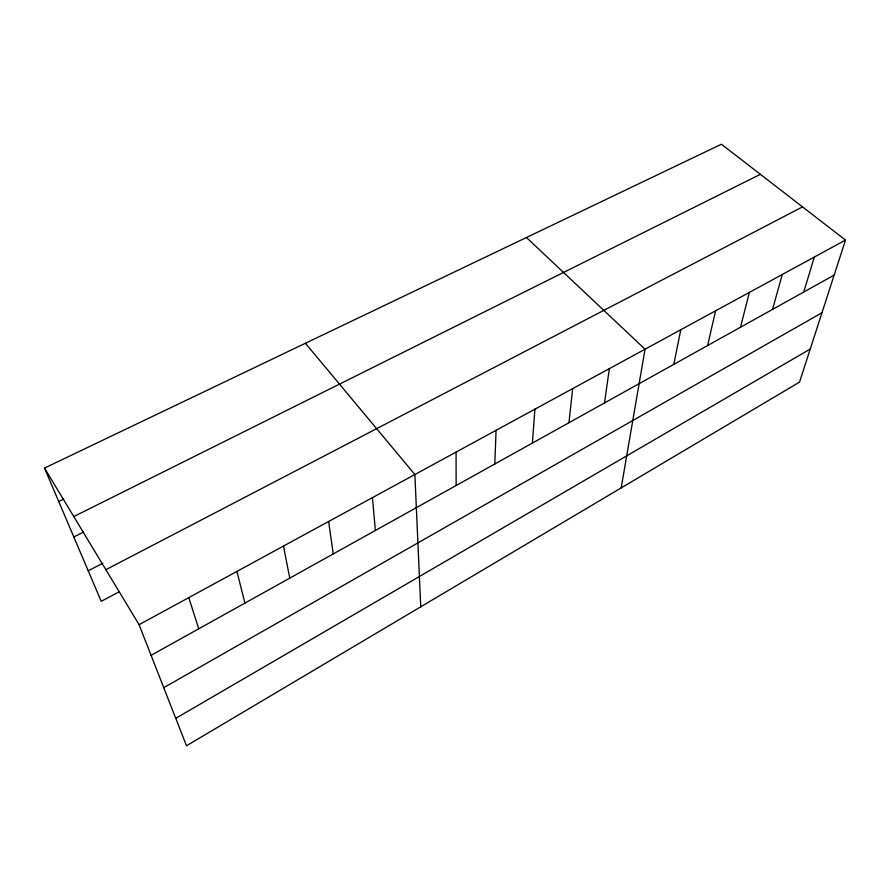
<?xml version="1.0" encoding="UTF-8"?>
<svg xmlns="http://www.w3.org/2000/svg" width="890" height="890" viewBox="0 0 890 890"><rect width="100%" height="100%" fill="white"/><g stroke="black" fill="none" stroke-linecap="round" stroke-linejoin="round"><path stroke-width="1.33" d="M494.796 464.013L496.075 430.315M532.376 443.087L534.923 409.166M568.933 422.739L572.671 388.607M604.499 402.936L609.372 368.638M621.187 487.909L645.05 349.214L526.446 237.508M673.83 364.355L680.794 329.745M707.617 345.543L715.56 310.821M740.502 327.231L749.369 292.409M772.542 309.409L782.277 274.498M803.748 292.031L814.306 257.054M845.5 240.078L799.531 382.11L186.499 745.776L139.085 624.68L44.5 468.096L721.423 144.224L845.5 240.078L139.085 624.68M175.753 718.33L810.234 349.047M163.749 687.681L821.982 312.735M151.089 655.329L834.164 275.099M119.249 591.761L101.226 601.317L44.5 468.096M105.865 569.7L802.524 206.881M88.243 570.813L102.795 563.27M73.826 536.959L83.66 531.998M73.781 516.567L760.383 174.329M58.718 501.482L63.713 499.034M305.415 343.262L414.874 474.526L420.748 606.813M188.78 597.613L198.748 628.796M236.896 571.424L244.95 603.086M283.487 546.059L289.751 578.144M328.644 521.473L333.216 553.958M372.421 497.644L375.391 530.473M456.08 452.087L456.136 485.528"/></g></svg>
